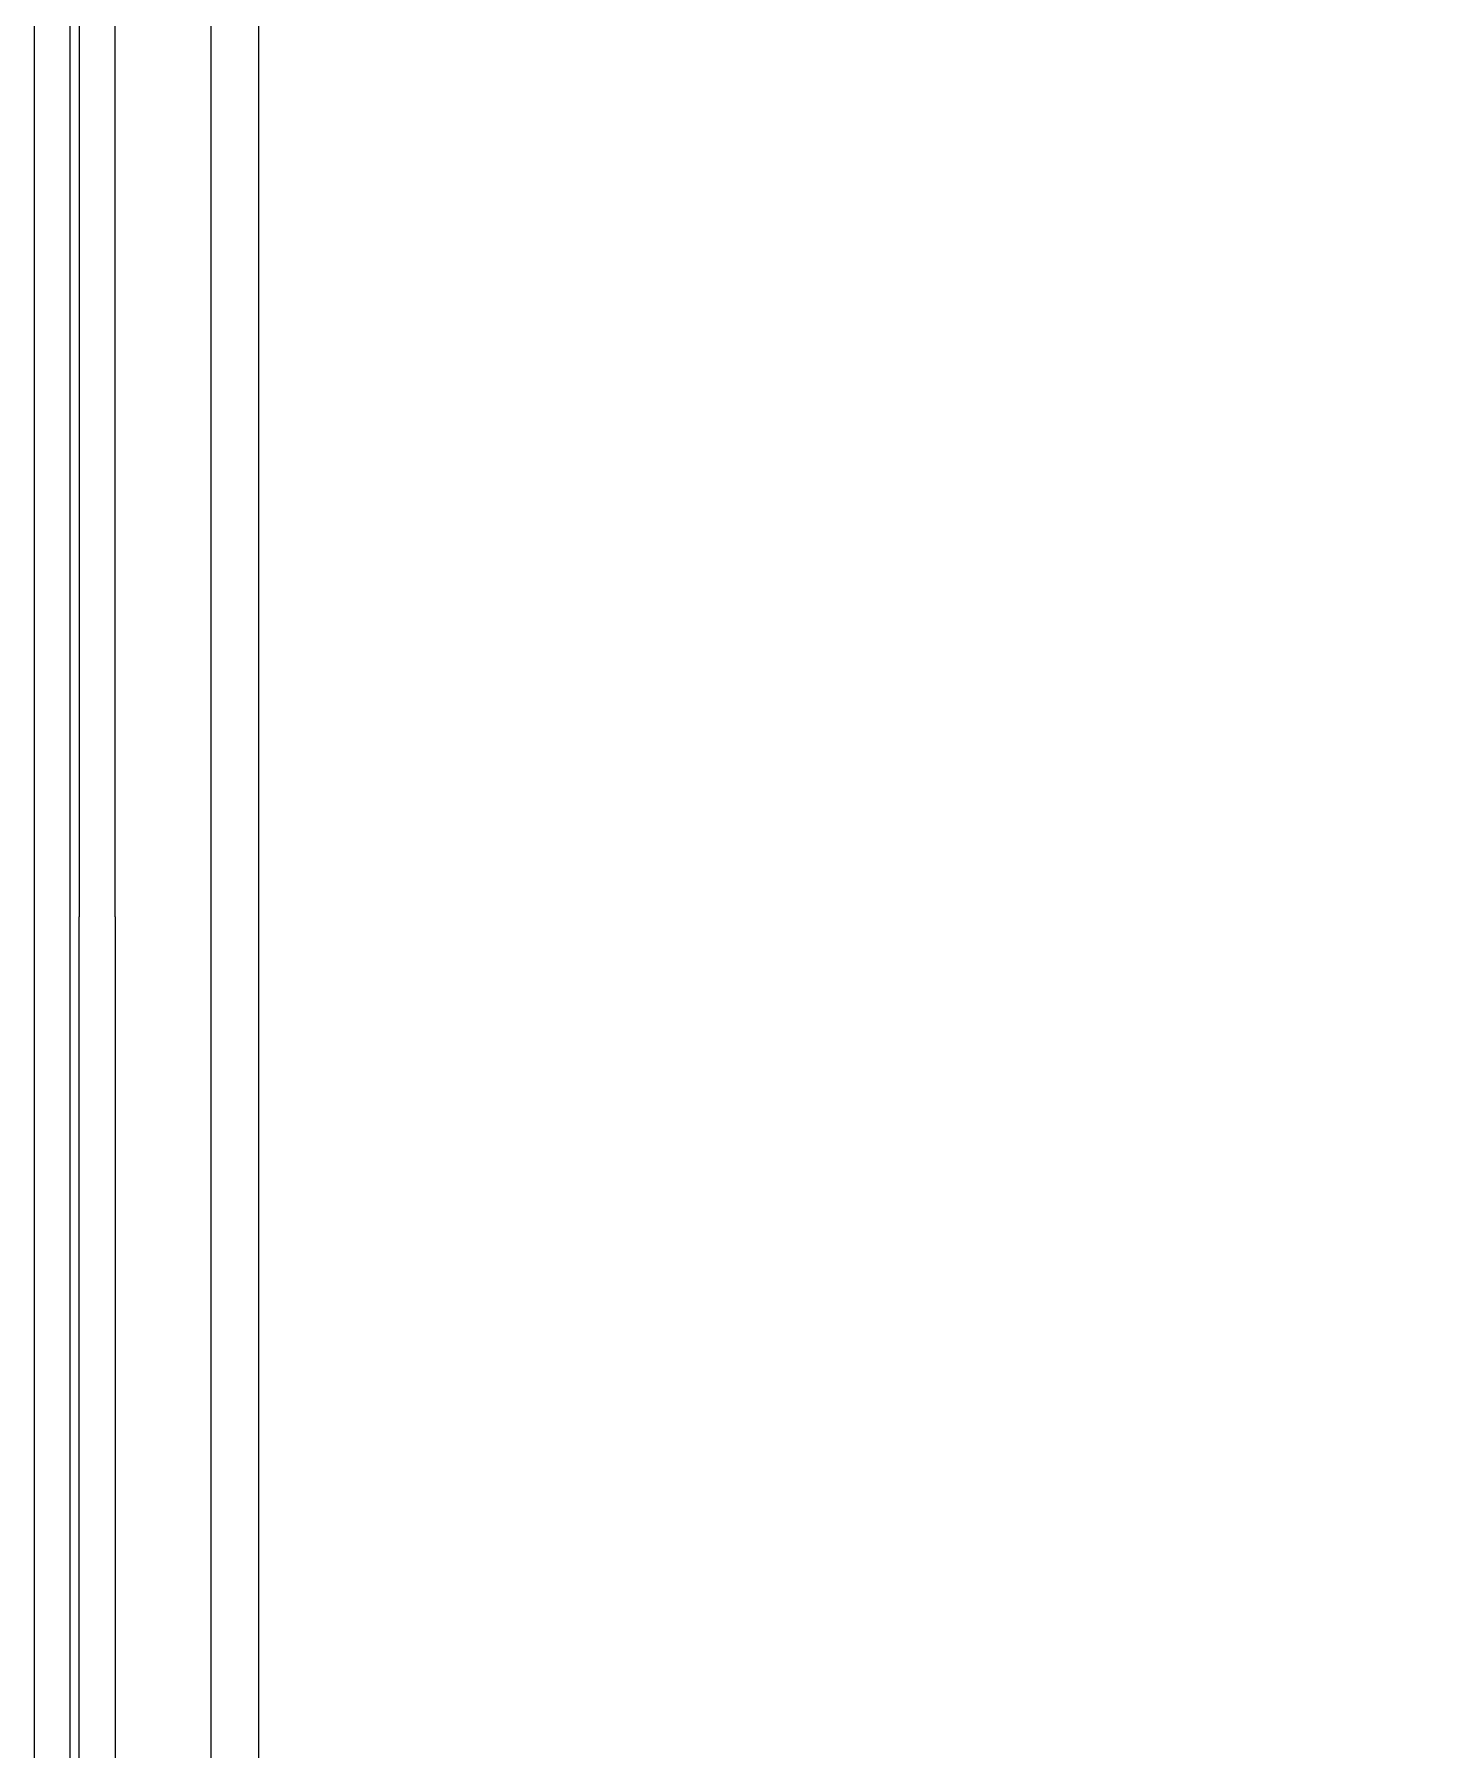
# Model space of a CAD drawing. Header units: millimetres. Extents: x 106699 to 122058, y 158555 to 162844.
# Drawn here: x 114666.84 to 114683.39, y 161993.89 to 162013.96 of the extents above; entities that cross this region are included whole.
import ezdxf

# ---------------------------------------------------------------- set-up
doc = ezdxf.new("R2010")
doc.units = ezdxf.units.MM
doc.linetypes.add('$0$4+1 daire_(K) TİP A - C BLOK$0$4+1 (K) 1$0$3+1 daire1$0$131121 243C_L00F00(plan)$0$HIDDEN2', pattern=[4.7625, 3.175, -1.5875])
doc.layers.add('300_Z4_STR_F03$0$AUDIT_D_220920114151-103', color=251, linetype='Continuous', lineweight=5)
doc.layers.add('S2000-002 Çizgi', color=7, linetype='Continuous')

# ---------------------------------------------------------------- blocks, each defined once
blk = doc.blocks.new('A$C247bf20d')
at = {"layer": '300_Z4_STR_F03$0$AUDIT_D_220920114151-103', "color": 251, "lineweight": 9, "true_color": 0x5c5c5c}
for points in [[(371.883, 552.099), (371.883, 595.994), (371.813, 596.064), (371.533, 596.064), (371.462, 595.994), (371.462, 552.099)], [(372.41, 552.099), (372.41, 595.994), (372.34, 596.064), (372.059, 596.064), (371.989, 595.994), (371.989, 552.099)], [(374.091, 552.099), (374.091, 595.994), (374.021, 596.064), (373.601, 596.064), (373.531, 595.994), (373.531, 552.099)], [(371.462, 552.099), (371.462, 528.259), (371.883, 528.259), (371.883, 552.099)], [(372.41, 552.099), (372.41, 528.259), (371.989, 528.259), (371.989, 552.099)], [(373.531, 552.099), (373.531, 528.259), (374.091, 528.259), (374.091, 552.099)]]:
    blk.add_lwpolyline(points, dxfattribs=at)
at = {"layer": '300_Z4_STR_F03$0$AUDIT_D_220920114151-103', "color": 251, "linetype": '$0$4+1 daire_(K) TİP A - C BLOK$0$4+1 (K) 1$0$3+1 daire1$0$131121 243C_L00F00(plan)$0$HIDDEN2', "lineweight": 9, "ltscale": 2, "true_color": 0x5c5c5c}
blk.add_arc((376.589, 602.565), 80, 269.86703, 0, dxfattribs=at)

msp = doc.modelspace()

# ---------------------------------------------------------------- block references
at = {"layer": 'S2000-002 Çizgi'}
msp.add_blockref('A$C247bf20d', (114295.374, 161451.533), dxfattribs=at)

doc.saveas('drawing.dxf')
